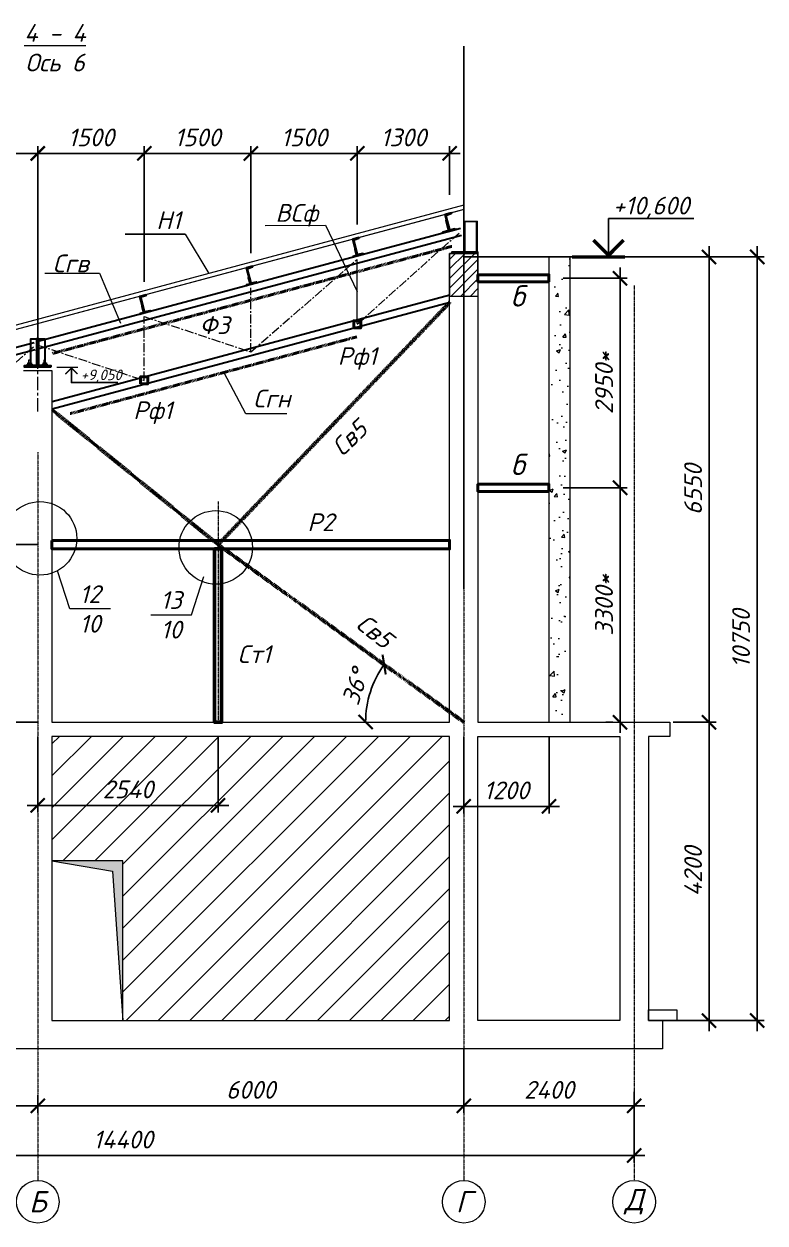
# Model space of a CAD drawing. Header units: millimetres. Extents: x -36573 to 311597, y -155058 to 0.
# Drawn here: x 301160 to 311597, y -123408 to -106528 of the extents above; entities that cross this region are included whole.
import ezdxf

# ---------------------------------------------------------------- set-up
doc = ezdxf.new("R2010")
doc.units = ezdxf.units.MM
doc.header["$MEASUREMENT"] = 0
doc.linetypes.add('CENTERX2', pattern=[4, 2.5, -0.5, 0.5, -0.5])
doc.linetypes.add('HIDDEN2', pattern=[4.7625, 3.175, -1.5875])
doc.layers.get('0').update_dxf_attribs({"lineweight": 5})
doc.layers.add('! Профлист', color=7, linetype='Continuous')
doc.layers.add('k_ Отметки', color=251, linetype='Continuous')
for name, color, linetype, lineweight in [('! Распорки', 7, 'Continuous', 40), ('!Вертикальные связи', 7, 'CENTERX2', 50), ('!Прогоны', 7, 'Continuous', 35), ('!Связи покрытия', 84, 'CENTERX2', 40), ('!Стойки фахверка', 7, 'Continuous', 50), ('!Фермы', 7, 'Continuous', 40), ('k_ Выноски', 7, 'Continuous', 13), ('k_ Металл', 7, 'Continuous', 30), ('k_ Осевая', 8, 'CENTERX2', 9), ('k_ Осевые размеры', 251, 'Continuous', 5), ('k_ Размеры', 7, 'Continuous', 15), ('k_ Штриховка', 253, 'Continuous', 5), ('Линия пунктир', 190, 'HIDDEN2', 9), ('Линия Тонкая', 252, 'Continuous', 9), ('Перекр. 0.000_ РАЗМ', 7, 'Continuous', 13)]:
    doc.layers.add(name, color=color, linetype=linetype, lineweight=lineweight)
doc.layers.add('NoPrint', color=18, linetype='Continuous', plot=False)
doc.styles.add('STEP PR', font='isocpeui.ttf')
doc.dimstyles.new('STEP PR', dxfattribs={"dimscale": 100, "dimtxt": 2.5, "dimasz": 2, "dimexe": 1, "dimexo": 2, "dimgap": 1, "dimtad": 1, "dimdec": 4, "dimlfac": -1, "dimtxsty": 'STEP PR', "dimblk": 'ARCHTICK', "dimcen": 2, "dimdle": 1.5, "dimclrt": 7, "dimadec": 0, "dimazin": 0, "dimtfac": 1, "dimtdec": 4, "dimtmove": 1, "dimatfit": 3, "dimldrblk": 'DOTSMALL', "dimfxl": 1, "dimtolj": 1, "dimtzin": 0, "dimarcsym": 0})
doc.dimstyles.new('STEP PR 10', dxfattribs={"dimscale": 10, "dimtxt": 2.5, "dimasz": 2, "dimexe": 1.5, "dimexo": 1.5, "dimgap": 1, "dimtad": 1, "dimdec": 0, "dimlfac": -1, "dimdsep": 46, "dimtxsty": 'STEP PR', "dimblk": 'ARCHTICK', "dimcen": 2, "dimdle": 1.5, "dimclrt": 256, "dimadec": 0, "dimazin": 0, "dimtfac": 1, "dimtdec": 0, "dimtofl": 0, "dimtmove": 1, "dimatfit": 3, "dimfxl": 1, "dimtolj": 1, "dimtzin": 0, "dimarcsym": 0})

# ---------------------------------------------------------------- blocks, each defined once
blk = doc.blocks.new('_ArchTick')
at = {"color": 0, "linetype": 'ByBlock', "const_width": 0.15}
blk.add_lwpolyline([(-0.5, -0.5), (0.5, 0.5)], dxfattribs=at)
blk = doc.blocks.new('*D3529')
at = {"layer": 'Defpoints', "color": 0, "transparency": 16777216}
for p in [(295355, -120758), (301355, -121408), (301355, -121758)]:
    blk.add_point(p, dxfattribs=at)
at = {"layer": 'k_ Осевые размеры', "color": 0, "lineweight": -2, "transparency": 16777216}
for p, q in [((295355, -120958), (295355, -121858)), ((301355, -121608), (301355, -121858)), ((295205, -121758), (301505, -121758))]:
    blk.add_line(p, q, dxfattribs=at)
at = {"layer": 'k_ Осевые размеры', "color": 0, "lineweight": -2, "transparency": 16777216, "xscale": 200, "yscale": 200, "zscale": 200, "rotation": 180}
blk.add_blockref('_ArchTick', (295355, -121758), dxfattribs=at)
at = {"layer": 'k_ Осевые размеры', "color": 0, "lineweight": -2, "transparency": 16777216, "xscale": 200, "yscale": 200, "zscale": 200}
blk.add_blockref('_ArchTick', (301355, -121758), dxfattribs=at)
at = {"layer": 'k_ Осевые размеры', "color": 7, "transparency": 16777216, "insert": (298355, -121533), "char_height": 250, "attachment_point": 5, "style": 'STEP PR'}
blk.add_mtext('\\A1;6000', dxfattribs=at)
blk = doc.blocks.new('_DotSmall')
at = {"color": 0, "linetype": 'ByBlock', "const_width": 0.5}
blk.add_lwpolyline([(-0.0625, 0, 1), (0.0625, 0, 1)], format="xyb", close=True, dxfattribs=at)
blk = doc.blocks.new('*D3530')
at = {"layer": 'Defpoints', "color": 0, "transparency": 16777216}
for p in [(295355, -120758), (309755, -121361), (309755, -122458)]:
    blk.add_point(p, dxfattribs=at)
at = {"layer": 'k_ Осевые размеры', "color": 0, "lineweight": -2, "transparency": 16777216}
for p, q in [((295355, -120958), (295355, -122558)), ((309755, -121561), (309755, -122558)), ((295205, -122458), (309905, -122458))]:
    blk.add_line(p, q, dxfattribs=at)
at = {"layer": 'k_ Осевые размеры', "color": 0, "lineweight": -2, "transparency": 16777216, "xscale": 200, "yscale": 200, "zscale": 200, "rotation": 180}
blk.add_blockref('_ArchTick', (295355, -122458), dxfattribs=at)
at = {"layer": 'k_ Осевые размеры', "color": 0, "lineweight": -2, "transparency": 16777216, "xscale": 200, "yscale": 200, "zscale": 200}
blk.add_blockref('_ArchTick', (309755, -122458), dxfattribs=at)
at = {"layer": 'k_ Осевые размеры', "color": 7, "transparency": 16777216, "insert": (302555, -122233), "char_height": 250, "attachment_point": 5, "style": 'STEP PR'}
blk.add_mtext('\\A1;14400', dxfattribs=at)
blk = doc.blocks.new('*D3531')
at = {"layer": 'Defpoints', "color": 0, "transparency": 16777216}
for p in [(307155, -109808), (310105, -116358), (310809, -116358)]:
    blk.add_point(p, dxfattribs=at)
at = {"layer": 'Перекр. 0.000_ РАЗМ', "color": 0, "lineweight": -2, "transparency": 16777216}
for p, q in [((310809, -109658), (310809, -116508)), ((307355, -109808), (310909, -109808)), ((310305, -116358), (310909, -116358))]:
    blk.add_line(p, q, dxfattribs=at)
at = {"layer": 'Перекр. 0.000_ РАЗМ', "color": 0, "lineweight": -2, "transparency": 16777216, "xscale": 200, "yscale": 200, "zscale": 200}
for p, rotation in [((310809, -109808), 90), ((310809, -116358), 270)]:
    blk.add_blockref('_ArchTick', p, dxfattribs=dict(at, rotation=rotation))
at = {"layer": 'Перекр. 0.000_ РАЗМ', "color": 7, "transparency": 16777216, "insert": (310584, -113083), "char_height": 250, "attachment_point": 5, "rotation": 90, "style": 'STEP PR'}
blk.add_mtext('\\A1;6550', dxfattribs=at)
blk = doc.blocks.new('*D3532')
at = {"layer": 'Defpoints', "color": 0, "transparency": 16777216}
for p in [(310105, -116358), (309955, -120558), (310809, -120558)]:
    blk.add_point(p, dxfattribs=at)
at = {"layer": 'Перекр. 0.000_ РАЗМ', "color": 0, "lineweight": -2, "transparency": 16777216}
for p, q in [((310809, -116208), (310809, -120708)), ((310305, -116358), (310909, -116358)), ((310155, -120558), (310909, -120558))]:
    blk.add_line(p, q, dxfattribs=at)
at = {"layer": 'Перекр. 0.000_ РАЗМ', "color": 0, "lineweight": -2, "transparency": 16777216, "xscale": 200, "yscale": 200, "zscale": 200}
for p, rotation in [((310809, -116358), 90), ((310809, -120558), 270)]:
    blk.add_blockref('_ArchTick', p, dxfattribs=dict(at, rotation=rotation))
at = {"layer": 'Перекр. 0.000_ РАЗМ', "color": 7, "transparency": 16777216, "insert": (310584, -118458), "char_height": 250, "attachment_point": 5, "rotation": 90, "style": 'STEP PR'}
blk.add_mtext('\\A1;4200', dxfattribs=at)
blk = doc.blocks.new('*D3535')
at = {"layer": 'Defpoints', "color": 0, "transparency": 16777216}
for p in [(307355, -120758), (301355, -121408), (301355, -121758)]:
    blk.add_point(p, dxfattribs=at)
at = {"layer": 'k_ Осевые размеры', "color": 0, "lineweight": -2, "transparency": 16777216}
for p, q in [((307355, -120958), (307355, -121858)), ((301355, -121608), (301355, -121858)), ((307505, -121758), (301205, -121758))]:
    blk.add_line(p, q, dxfattribs=at)
at = {"layer": 'k_ Осевые размеры', "color": 0, "lineweight": -2, "transparency": 16777216, "xscale": 200, "yscale": 200, "zscale": 200, "rotation": 180}
blk.add_blockref('_ArchTick', (301355, -121758), dxfattribs=at)
at = {"layer": 'k_ Осевые размеры', "color": 0, "lineweight": -2, "transparency": 16777216, "xscale": 200, "yscale": 200, "zscale": 200}
blk.add_blockref('_ArchTick', (307355, -121758), dxfattribs=at)
at = {"layer": 'k_ Осевые размеры', "color": 7, "transparency": 16777216, "insert": (304355, -121533), "char_height": 250, "attachment_point": 5, "style": 'STEP PR'}
blk.add_mtext('\\A1;6000', dxfattribs=at)
blk = doc.blocks.new('*D3536')
at = {"layer": 'Defpoints', "color": 0, "transparency": 16777216}
for p in [(307355, -120958), (309755, -121564), (309755, -121758)]:
    blk.add_point(p, dxfattribs=at)
at = {"layer": 'k_ Осевые размеры', "color": 0, "lineweight": -2, "transparency": 16777216}
for p, q in [((307355, -121158), (307355, -121858)), ((307205, -121758), (309905, -121758)), ((309755, -121764), (309755, -121858))]:
    blk.add_line(p, q, dxfattribs=at)
at = {"layer": 'k_ Осевые размеры', "color": 0, "lineweight": -2, "transparency": 16777216, "xscale": 200, "yscale": 200, "zscale": 200, "rotation": 180}
blk.add_blockref('_ArchTick', (307355, -121758), dxfattribs=at)
at = {"layer": 'k_ Осевые размеры', "color": 0, "lineweight": -2, "transparency": 16777216, "xscale": 200, "yscale": 200, "zscale": 200}
blk.add_blockref('_ArchTick', (309755, -121758), dxfattribs=at)
at = {"layer": 'k_ Осевые размеры', "color": 7, "transparency": 16777216, "insert": (308555, -121533), "char_height": 250, "attachment_point": 5, "style": 'STEP PR'}
blk.add_mtext('\\A1;2400', dxfattribs=at)
blk = doc.blocks.new('*D3537')
at = {"layer": 'Defpoints', "color": 0, "transparency": 16777216}
for p in [(307555, -109808), (310155, -120558), (311487, -120558)]:
    blk.add_point(p, dxfattribs=at)
at = {"layer": 'Перекр. 0.000_ РАЗМ', "color": 0, "lineweight": -2, "transparency": 16777216}
for p, q in [((311487, -109658), (311487, -120708)), ((307755, -109808), (311587, -109808)), ((310355, -120558), (311587, -120558))]:
    blk.add_line(p, q, dxfattribs=at)
at = {"layer": 'Перекр. 0.000_ РАЗМ', "color": 0, "lineweight": -2, "transparency": 16777216, "xscale": 200, "yscale": 200, "zscale": 200}
for p, rotation in [((311487, -109808), 90), ((311487, -120558), 270)]:
    blk.add_blockref('_ArchTick', p, dxfattribs=dict(at, rotation=rotation))
at = {"layer": 'Перекр. 0.000_ РАЗМ', "color": 7, "transparency": 16777216, "insert": (311260, -115183), "char_height": 250, "attachment_point": 5, "rotation": 90, "style": 'STEP PR'}
blk.add_mtext('\\A1;10750', dxfattribs=at)
blk = doc.blocks.new('*D3538')
at = {"layer": 'Defpoints', "color": 0, "transparency": 16777216}
for p in [(301355, -116358), (303895, -116358), (303895, -117528)]:
    blk.add_point(p, dxfattribs=at)
at = {"layer": 'Перекр. 0.000_ РАЗМ', "color": 0, "lineweight": -2, "transparency": 16777216}
for p, q in [((301355, -116558), (301355, -117628)), ((303895, -116558), (303895, -117628)), ((301205, -117528), (304045, -117528))]:
    blk.add_line(p, q, dxfattribs=at)
at = {"layer": 'Перекр. 0.000_ РАЗМ', "color": 0, "lineweight": -2, "transparency": 16777216, "xscale": 200, "yscale": 200, "zscale": 200, "rotation": 180}
blk.add_blockref('_ArchTick', (301355, -117528), dxfattribs=at)
at = {"layer": 'Перекр. 0.000_ РАЗМ', "color": 0, "lineweight": -2, "transparency": 16777216, "xscale": 200, "yscale": 200, "zscale": 200}
blk.add_blockref('_ArchTick', (303895, -117528), dxfattribs=at)
at = {"layer": 'Перекр. 0.000_ РАЗМ', "color": 7, "transparency": 16777216, "insert": (302625, -117303), "char_height": 250, "attachment_point": 5, "style": 'STEP PR'}
blk.add_mtext('\\A1;2540', dxfattribs=at)
blk = doc.blocks.new('*D3539')
at = {"layer": 'Defpoints', "color": 0, "transparency": 16777216}
for p in [(300312, -113858), (301555, -113858), (301555, -116358)]:
    blk.add_point(p, dxfattribs=at)
at = {"layer": 'Перекр. 0.000_ РАЗМ', "color": 0, "lineweight": -2, "transparency": 16777216}
for p, q in [((300312, -116508), (300312, -113708)), ((301355, -113858), (300212, -113858)), ((301355, -116358), (300212, -116358))]:
    blk.add_line(p, q, dxfattribs=at)
at = {"layer": 'Перекр. 0.000_ РАЗМ', "color": 0, "lineweight": -2, "transparency": 16777216, "xscale": 200, "yscale": 200, "zscale": 200}
for p, rotation in [((300312, -113858), 90), ((300312, -116358), 270)]:
    blk.add_blockref('_ArchTick', p, dxfattribs=dict(at, rotation=rotation))
at = {"layer": 'Перекр. 0.000_ РАЗМ', "color": 7, "transparency": 16777216, "insert": (300087, -115108), "char_height": 250, "attachment_point": 5, "rotation": 90, "style": 'STEP PR'}
blk.add_mtext('\\A1;2500', dxfattribs=at)
blk = doc.blocks.new('*D3540')
at = {"layer": 'Defpoints', "color": 0, "transparency": 16777216}
for p in [(307355, -116358), (308555, -116357), (307355, -117542)]:
    blk.add_point(p, dxfattribs=at)
at = {"layer": 'Перекр. 0.000_ РАЗМ', "color": 0, "lineweight": -2, "transparency": 16777216}
for p, q in [((307355, -116558), (307355, -117642)), ((308555, -116557), (308555, -117642)), ((308705, -117542), (307205, -117542))]:
    blk.add_line(p, q, dxfattribs=at)
at = {"layer": 'Перекр. 0.000_ РАЗМ', "color": 0, "lineweight": -2, "transparency": 16777216, "xscale": 200, "yscale": 200, "zscale": 200, "rotation": 180}
blk.add_blockref('_ArchTick', (307355, -117542), dxfattribs=at)
at = {"layer": 'Перекр. 0.000_ РАЗМ', "color": 0, "lineweight": -2, "transparency": 16777216, "xscale": 200, "yscale": 200, "zscale": 200}
blk.add_blockref('_ArchTick', (308555, -117542), dxfattribs=at)
at = {"layer": 'Перекр. 0.000_ РАЗМ', "color": 7, "transparency": 16777216, "insert": (307955, -117317), "char_height": 250, "attachment_point": 5, "style": 'STEP PR'}
blk.add_mtext('\\A1;1200', dxfattribs=at)
blk = doc.blocks.new('*U3521')
blk.add_lwpolyline([(2.82, 0.23), (2.82, 5.39), (14.83, 5.39)])
at = {"const_width": 0.5}
blk.add_lwpolyline([(4.94, 2.36), (2.82, 0.23), (0.7, 2.36)], dxfattribs=at)
blk.add_lwpolyline([(5.16, 0, 0.469, 0.469, 0), (-2.34, 0, 0.469, 0.469, 0), (-2.34, 0, 0, 0.75, 0), (-2.34, 0, 0, 0, 0), (-2.34, 0, 0, 0, 0)], format="xyseb")
blk = doc.blocks.new('*U3522')
blk.add_lwpolyline([(5.16, 0, 0.469, 0.469, 0), (-2.34, 0, 0.469, 0.469, 0), (-2.34, 0, 0, 0.75, 0), (-2.34, 0, 0, 0, 0), (-2.34, 0, 0, 0, 0)], format="xyseb")
at = {"const_width": 0.5}
blk.add_lwpolyline([(4.94, -2.36), (2.82, -0.23), (0.7, -2.36)], dxfattribs=at)
blk.add_lwpolyline([(2.82, -0.23), (2.82, -5.39), (19.12, -5.39)])
blk = doc.blocks.new('*U815')
for p, q in [((0, 0), (0, 240)), ((0, 240), (90, 240)), ((6, 22), (6, 218)), ((86, 232), (16, 228)), ((90, 240), (90, 236)), ((90, 0), (0, 0)), ((86, 8), (16, 12)), ((90, 4), (90, 0))]:
    blk.add_line(p, q)
for centre, radius, start, end in [((16, 218), 10.5, 92.7024, 180), ((86, 236), 4, 272.7024, 360), ((16, 22), 10.5, 180, 267.2976), ((86, 4), 4, 0, 87.2976)]:
    blk.add_arc(centre, radius, start, end)
blk = doc.blocks.new('*U813')
at = {"color": 0, "linetype": 'ByBlock', "lineweight": -2}
for p, q in [((-63, 0), (-63, 3)), ((-63, 0), (0, 0)), ((-60, 6), (-16, 6)), ((-6, 16), (-6, 97)), ((0, 100), (-3, 100)), ((0, 0), (0, 100))]:
    blk.add_line(p, q, dxfattribs=at)
for centre, radius, start, end in [((-60, 3), 3.3, 90, 180), ((-16, 16), 10, 270, 0), ((-3, 97), 3.3, 89.045, 179.9778)]:
    blk.add_arc(centre, radius, start, end, dxfattribs=at)
blk = doc.blocks.new('*D3545')
at = {"layer": 'Defpoints', "color": 0, "transparency": 16777216}
for p in [(302855, -108350), (302855, -110357), (301355, -110759)]:
    blk.add_point(p, dxfattribs=at)
at = {"layer": 'Перекр. 0.000_ РАЗМ', "color": 0, "lineweight": -2, "transparency": 16777216}
for p, q in [((301205, -108350), (303005, -108350)), ((301355, -110559), (301355, -108250)), ((302855, -110157), (302855, -108250))]:
    blk.add_line(p, q, dxfattribs=at)
at = {"layer": 'Перекр. 0.000_ РАЗМ', "color": 0, "lineweight": -2, "transparency": 16777216, "xscale": 200, "yscale": 200, "zscale": 200, "rotation": 180}
blk.add_blockref('_ArchTick', (301355, -108350), dxfattribs=at)
at = {"layer": 'Перекр. 0.000_ РАЗМ', "color": 0, "lineweight": -2, "transparency": 16777216, "xscale": 200, "yscale": 200, "zscale": 200}
blk.add_blockref('_ArchTick', (302855, -108350), dxfattribs=at)
at = {"layer": 'Перекр. 0.000_ РАЗМ', "color": 7, "transparency": 16777216, "insert": (302105, -108125), "char_height": 250, "attachment_point": 5, "style": 'STEP PR'}
blk.add_mtext('\\A1;1500', dxfattribs=at)
blk = doc.blocks.new('*D3546')
at = {"layer": 'Defpoints', "color": 0, "transparency": 16777216}
for p in [(304355, -108350), (304355, -109955), (302855, -110357)]:
    blk.add_point(p, dxfattribs=at)
at = {"layer": 'Перекр. 0.000_ РАЗМ', "color": 0, "lineweight": -2, "transparency": 16777216}
for p, q in [((302705, -108350), (304505, -108350)), ((302855, -110157), (302855, -108250)), ((304355, -109755), (304355, -108250))]:
    blk.add_line(p, q, dxfattribs=at)
at = {"layer": 'Перекр. 0.000_ РАЗМ', "color": 0, "lineweight": -2, "transparency": 16777216, "xscale": 200, "yscale": 200, "zscale": 200, "rotation": 180}
blk.add_blockref('_ArchTick', (302855, -108350), dxfattribs=at)
at = {"layer": 'Перекр. 0.000_ РАЗМ', "color": 0, "lineweight": -2, "transparency": 16777216, "xscale": 200, "yscale": 200, "zscale": 200}
blk.add_blockref('_ArchTick', (304355, -108350), dxfattribs=at)
at = {"layer": 'Перекр. 0.000_ РАЗМ', "color": 7, "transparency": 16777216, "insert": (303605, -108125), "char_height": 250, "attachment_point": 5, "style": 'STEP PR'}
blk.add_mtext('\\A1;1500', dxfattribs=at)
blk = doc.blocks.new('*D3547')
at = {"layer": 'Defpoints', "color": 0, "transparency": 16777216}
for p in [(305855, -108350), (305855, -109553), (304355, -109955)]:
    blk.add_point(p, dxfattribs=at)
at = {"layer": 'Перекр. 0.000_ РАЗМ', "color": 0, "lineweight": -2, "transparency": 16777216}
for p, q in [((304205, -108350), (306005, -108350)), ((304355, -109755), (304355, -108250)), ((305855, -109353), (305855, -108250))]:
    blk.add_line(p, q, dxfattribs=at)
at = {"layer": 'Перекр. 0.000_ РАЗМ', "color": 0, "lineweight": -2, "transparency": 16777216, "xscale": 200, "yscale": 200, "zscale": 200, "rotation": 180}
blk.add_blockref('_ArchTick', (304355, -108350), dxfattribs=at)
at = {"layer": 'Перекр. 0.000_ РАЗМ', "color": 0, "lineweight": -2, "transparency": 16777216, "xscale": 200, "yscale": 200, "zscale": 200}
blk.add_blockref('_ArchTick', (305855, -108350), dxfattribs=at)
at = {"layer": 'Перекр. 0.000_ РАЗМ', "color": 7, "transparency": 16777216, "insert": (305105, -108125), "char_height": 250, "attachment_point": 5, "style": 'STEP PR'}
blk.add_mtext('\\A1;1500', dxfattribs=at)
blk = doc.blocks.new('*D3548')
at = {"layer": 'Defpoints', "color": 0, "transparency": 16777216}
for p in [(307155, -108350), (307155, -109132), (305855, -109553)]:
    blk.add_point(p, dxfattribs=at)
at = {"layer": 'Перекр. 0.000_ РАЗМ', "color": 0, "lineweight": -2, "transparency": 16777216}
for p, q in [((305705, -108350), (307305, -108350)), ((305855, -109353), (305855, -108250)), ((307155, -108932), (307155, -108250))]:
    blk.add_line(p, q, dxfattribs=at)
at = {"layer": 'Перекр. 0.000_ РАЗМ', "color": 0, "lineweight": -2, "transparency": 16777216, "xscale": 200, "yscale": 200, "zscale": 200, "rotation": 180}
blk.add_blockref('_ArchTick', (305855, -108350), dxfattribs=at)
at = {"layer": 'Перекр. 0.000_ РАЗМ', "color": 0, "lineweight": -2, "transparency": 16777216, "xscale": 200, "yscale": 200, "zscale": 200}
blk.add_blockref('_ArchTick', (307155, -108350), dxfattribs=at)
at = {"layer": 'Перекр. 0.000_ РАЗМ', "color": 7, "transparency": 16777216, "insert": (306505, -108125), "char_height": 250, "attachment_point": 5, "style": 'STEP PR'}
blk.add_mtext('\\A1;1300', dxfattribs=at)
blk = doc.blocks.new('*U814')
at = {"color": 0, "linetype": 'ByBlock', "lineweight": -2}
for p, q in [((-100, 0), (-100, 5)), ((-100, 0), (0, 0)), ((-96, 9), (-22, 9)), ((-9, 22), (-9, 156)), ((0, 160), (-5, 160)), ((0, 0), (0, 160))]:
    blk.add_line(p, q, dxfattribs=at)
for centre, radius, start, end in [((-96, 5), 4.3, 90, 180), ((-22, 22), 13, 270, 0), ((-5, 156), 4.3, 89.045, 179.9778)]:
    blk.add_arc(centre, radius, start, end, dxfattribs=at)
blk = doc.blocks.new('*D3552')
at = {"layer": 'Defpoints', "color": 0, "transparency": 16777216}
for p in [(301355, -108350), (301355, -111157), (299855, -111559)]:
    blk.add_point(p, dxfattribs=at)
at = {"layer": 'Перекр. 0.000_ РАЗМ', "color": 0, "lineweight": -2, "transparency": 16777216}
for p, q in [((299705, -108350), (301505, -108350)), ((299855, -111359), (299855, -108250)), ((301355, -110957), (301355, -108250))]:
    blk.add_line(p, q, dxfattribs=at)
at = {"layer": 'Перекр. 0.000_ РАЗМ', "color": 0, "lineweight": -2, "transparency": 16777216, "xscale": 200, "yscale": 200, "zscale": 200, "rotation": 180}
blk.add_blockref('_ArchTick', (299855, -108350), dxfattribs=at)
at = {"layer": 'Перекр. 0.000_ РАЗМ', "color": 0, "lineweight": -2, "transparency": 16777216, "xscale": 200, "yscale": 200, "zscale": 200}
blk.add_blockref('_ArchTick', (301355, -108350), dxfattribs=at)
at = {"layer": 'Перекр. 0.000_ РАЗМ', "color": 7, "transparency": 16777216, "insert": (300605, -108125), "char_height": 250, "attachment_point": 5, "style": 'STEP PR'}
blk.add_mtext('\\A1;1500', dxfattribs=at)
blk = doc.blocks.new('*D3553')
at = {"layer": 'Defpoints', "color": 0, "transparency": 16777216}
for p in [(308555, -113058), (309555, -113058), (309555, -116358)]:
    blk.add_point(p, dxfattribs=at)
at = {"layer": 'Перекр. 0.000_ РАЗМ', "color": 0, "lineweight": -2, "transparency": 16777216}
for p, q in [((309555, -116508), (309555, -112908)), ((308755, -113058), (309655, -113058)), ((309355, -116358), (309455, -116358))]:
    blk.add_line(p, q, dxfattribs=at)
at = {"layer": 'Перекр. 0.000_ РАЗМ', "color": 0, "lineweight": -2, "transparency": 16777216, "xscale": 200, "yscale": 200, "zscale": 200}
for p, rotation in [((309555, -113058), 90), ((309555, -116358), 270)]:
    blk.add_blockref('_ArchTick', p, dxfattribs=dict(at, rotation=rotation))
at = {"layer": 'Перекр. 0.000_ РАЗМ', "color": 7, "transparency": 16777216, "insert": (309330, -114708), "char_height": 250, "attachment_point": 5, "rotation": 90, "style": 'STEP PR'}
blk.add_mtext('\\A1;3300*', dxfattribs=at)
blk = doc.blocks.new('*D3556')
at = {"layer": 'Defpoints', "color": 0, "linetype": 'Continuous', "ltscale": 100, "transparency": 16777216}
for p in [(303895, -113858), (306090, -115796), (301555, -116358), (307355, -116356), (307355, -116356)]:
    blk.add_point(p, dxfattribs=at)
at = {"layer": 'k_ Размеры', "color": 0, "linetype": 'Continuous', "lineweight": -2, "ltscale": 100, "transparency": 16777216}
blk.add_arc((307355, -116356), 1383, 144.1736, 180.0212, dxfattribs=at)
at = {"layer": 'k_ Размеры', "color": 0, "linetype": 'Continuous', "lineweight": -2, "ltscale": 100, "transparency": 16777216, "xscale": 200, "yscale": 200, "zscale": 200}
for p, rotation in [((306233, -115546), 54.17364167138559), ((305972, -116356), 270.021227055701)]:
    blk.add_blockref('_ArchTick', p, dxfattribs=dict(at, rotation=rotation))
at = {"layer": 'k_ Размеры', "linetype": 'Continuous', "ltscale": 100, "transparency": 16777216, "insert": (305824, -115861), "char_height": 250, "attachment_point": 5, "rotation": 72.0974, "style": 'STEP PR'}
blk.add_mtext('\\A1;36°', dxfattribs=at)
blk = doc.blocks.new('*D3554')
at = {"layer": 'Defpoints', "color": 0, "transparency": 16777216}
for p in [(308555, -110108), (309555, -110108), (309555, -113058)]:
    blk.add_point(p, dxfattribs=at)
at = {"layer": 'Перекр. 0.000_ РАЗМ', "color": 0, "lineweight": -2, "transparency": 16777216}
for p, q in [((309555, -113208), (309555, -109958)), ((308755, -110108), (309655, -110108)), ((309355, -113058), (309455, -113058))]:
    blk.add_line(p, q, dxfattribs=at)
at = {"layer": 'Перекр. 0.000_ РАЗМ', "color": 0, "lineweight": -2, "transparency": 16777216, "xscale": 200, "yscale": 200, "zscale": 200}
for p, rotation in [((309555, -110108), 90), ((309555, -113058), 270)]:
    blk.add_blockref('_ArchTick', p, dxfattribs=dict(at, rotation=rotation))
at = {"layer": 'Перекр. 0.000_ РАЗМ', "color": 7, "transparency": 16777216, "insert": (309330, -111583), "char_height": 250, "attachment_point": 5, "rotation": 90, "style": 'STEP PR'}
blk.add_mtext('\\A1;2950*', dxfattribs=at)

msp = doc.modelspace()

# ---------------------------------------------------------------- hatches: boundary and pattern name
at = {"layer": 'k_ Штриховка', "linetype": 'Continuous', "ltscale": 100, "true_color": 0x6b6b6b}
h = msp.add_hatch(dxfattribs=at)
h.set_pattern_fill('ANSI31', color=251, scale=30)
h.set_pattern_definition([(45, (174526.45, -80017.22), (-67.35192, 67.35192), [])])
h.paths.add_polyline_path([(307154.66423, -109757.66006), (307554.66423, -109757.66006), (307554.66423, -110357.66006), (307154.66423, -110357.66006)])
at = {"layer": 'k_ Штриховка', "linetype": 'Continuous', "ltscale": 100}
h = msp.add_hatch(dxfattribs=at)
h.set_pattern_fill('AR-CONC', color=256, scale=3)
h.set_pattern_definition([(50, (162526.45, -41186.6), (546.554, -47.8173), [57.15, -628.65]), (355, (162526.45, -41186.6), (-105.7303, 573.1705), [45.72, -502.9218]), (100.45144, (162572, -41190.6), (440.8237, 525.3533), [48.57, -534.2707]), (46.1842, (162526.45, -41034.2), (813.237, -126.127), [85.725, -942.975]), (96.63556, (162594.2, -41044.7), (712.2124, 742.2784), [72.855, -801.407]), (351.18415, (162526.45, -41034.2), (712.2124, 742.2784), [68.58, -754.379]), (21, (162602.65, -41072.3), (454.8432, -306.7956), [57.15, -628.65]), (326, (162602.65, -41072.3), (185.406, 552.5639), [45.72, -502.92]), (71.45144, (162640.55, -41097.86), (640.2493, 245.7683), [48.57, -534.2698]), (37.5, (162526.45, -41186.59), (9.2658, 253.66512), [0, -496.824, 0, -510.54, 0, -504.825]), (7.5, (162526.45, -41186.6), (200.459, 300.54172), [0, -291.084, 0, -485.394, 0, -192.405]), (327.5, (162356.52, -41186.6), (406.77179, -17.18623), [0, -190.5, 0, -594.36, 0, -788.67]), (317.5, (162280.32, -41186.6), (444.38754, 76.2795), [0, -247.65, 0, -394.716, 0, -560.07])])
h.paths.add_polyline_path([(308554.66423, -116356.87466), (308854.61718, -116353.24543), (308854.61718, -109807.66006), (308554.66423, -109807.66006)])
at = {"layer": 'k_ Штриховка', "linetype": 'Continuous', "lineweight": 0, "ltscale": 100, "true_color": 0x6b6b6b}
h = msp.add_hatch(dxfattribs=at)
h.set_pattern_fill('ANSI31', color=251, scale=100)
h.set_pattern_definition([(45, (162526.45, -24001.8), (-224.5064, 224.5064), [])])
h.paths.add_polyline_path([(302554.66423, -118307.66006), (302554.6564, -120557.54796), (307154.66423, -120557.03232), (307154.66423, -116557.03232), (301554.66423, -116557.66006), (301554.66423, -118307.66006)])
at = {"layer": 'k_ Штриховка'}
h = msp.add_hatch(color=251, dxfattribs=at)
h.dxf.hatch_style = 1
h.paths.add_polyline_path([(302407.50999, -118453.06518), (302554.66423, -120557.66006), (302554.66423, -118307.66006), (301554.66423, -118307.66006)])

# ---------------------------------------------------------------- linework, layer by layer
at = {"layer": '! Профлист', "linetype": 'Continuous', "lineweight": 13, "ltscale": 5}
for p, q in [((307354.66423, -109078.49444), (294454.66423, -112535.1292)), ((307354.66423, -109140.61112), (294454.66423, -112597.24588)), ((307289.85661, -109158.01868), (300457.32605, -110988.83749))]:
    msp.add_line(p, q, dxfattribs=at)
at = {"layer": '! Распорки', "ltscale": 100}
for points in [[(308554.51389, -110157.66006), (307554.51389, -110157.66006), (307554.51389, -110057.66006), (308554.51389, -110057.66006)], [(308554.66423, -113107.66006), (307554.66423, -113107.66006), (307554.66423, -113007.66006), (308554.66423, -113007.66006)], [(301554.66423, -113797.66006), (307153.80897, -113797.66006), (307153.80897, -113917.66006), (301554.66423, -113917.66006)]]:
    msp.add_lwpolyline(points, close=True, dxfattribs=at)
msp.add_lwpolyline([(301554.63378, -113797.66006), (307153.80897, -113797.66006)], dxfattribs=at)
at = {"layer": '!Вертикальные связи', "ltscale": 3}
for p, q in [((303894.66423, -113857.66006), (307158.41835, -110445.23821)), ((307354.66423, -116355.51126), (303894.66423, -113857.66006))]:
    msp.add_line(p, q, dxfattribs=at)
msp.add_lwpolyline([(301554.66423, -111957.1196), (303894.66423, -113857.66006)], dxfattribs=at)
at = {"layer": '!Связи покрытия', "lineweight": 40, "ltscale": 5}
msp.add_line((301561.74711, -111166.40566), (307187.88511, -109658.88652), dxfattribs=at)
msp.add_lwpolyline([(305847.94625, -110932.44142), (301811.5678, -112013.98576)], dxfattribs=at)
at = {"layer": '!Стойки фахверка', "ltscale": 100}
msp.add_lwpolyline([(303844.66423, -113917.66006), (303844.66423, -116357.66006), (303944.66423, -116357.66006), (303944.66423, -113917.66006), (303844.66423, -113917.66006)], dxfattribs=at)
at = {"layer": '!Фермы', "lineweight": 30}
for p, q in [((301343.57896, -110999.8066), (307307.32605, -109401.82538)), ((301371.07315, -111095.95268), (307321.07315, -109501.65499)), ((301557.32605, -111842.53323), (307158.44463, -110341.71804)), ((301557.32605, -111946.04636), (307158.41835, -110445.23821)), ((295340.91714, -112608.21498), (301304.66423, -111010.23377)), ((295368.41132, -112704.36107), (301318.41132, -111110.06337))]:
    msp.add_line(p, q, dxfattribs=at)
at = {"layer": '!Фермы', "ltscale": 100}
for points in [[(305804.05178, -110806.74766), (305904.05138, -110806.74766), (305904.05138, -110706.74806), (305804.05178, -110706.74806)], [(302803.22662, -111595.3629), (302903.22622, -111595.3629), (302903.22622, -111495.3633), (302803.22662, -111495.3633)], [(302803.27154, -111595.35086), (302903.27114, -111595.35086), (302903.27114, -111495.35126), (302803.27154, -111495.35126)]]:
    msp.add_lwpolyline(points, close=True, dxfattribs=at)
for p, q in [((301240.47464, -111337.66006), (301240.47464, -111322.66006)), ((301454.65904, -111337.66006), (301454.65904, -111322.66006))]:
    msp.add_line(p, q)
at = {"layer": 'Defpoints'}
for points in [[(301354.66423, -111337.66006), (301354.66423, -110959.82716), (301349.66423, -110959.82716), (301349.66423, -111337.66006), (301354.66423, -111337.66006)], [(301359.66423, -111337.66006), (301359.66423, -110959.82716), (301354.66423, -110959.82716), (301354.66423, -111337.66006), (301359.66423, -111337.66006)]]:
    msp.add_lwpolyline(points, dxfattribs=at)
at = {"layer": 'k_ Выноски'}
msp.add_line((303432.99171, -109487.28522), (302583.69787, -109487.28522), dxfattribs=at)
for points in [[(304556.05243, -109363.80207), (305407.1787, -109361.28104), (305854.00233, -110292.99881)], [(301456.23114, -110038.56314), (302224.22911, -110038.56314), (302521.25028, -110739.87711)], [(304862.37432, -112015.77065), (304287.3334, -112015.77065), (303980.57558, -111438.88418)], [(302379.31348, -114763.46812), (301804.27257, -114763.46812), (301630.68111, -114225.86683)], [(302947.08467, -114846.075), (303522.12558, -114846.075), (303695.71703, -114308.47371)]]:
    msp.add_lwpolyline(points, dxfattribs=at)
at = {"layer": 'k_ Выноски', "linetype": 'Continuous', "ltscale": 100}
msp.add_lwpolyline([(302583.69787, -109487.28522), (303432.99171, -109487.28522), (303763.01464, -110040.89915)], dxfattribs=at)
for centre in [(301386.09858, -113769.5868), (303861.63006, -113897.05159)]:
    msp.add_circle(centre, 517.69883, dxfattribs=at)
at = {"layer": 'k_ Металл', "color": 7, "lineweight": 25}
for p, q in [((307368.60704, -109737.66006), (307368.60704, -109306.59915)), ((307531.59793, -109737.66006), (307531.59793, -109306.59915))]:
    msp.add_line(p, q, dxfattribs=at)
for points in [[(307545.35943, -109737.66006), (307354.96491, -109737.66006), (307354.96491, -109306.59915), (307545.35943, -109306.59915)], [(307554.66423, -109757.66006), (307184.39644, -109757.66006), (307184.39644, -109737.66006), (307554.66423, -109737.66006)]]:
    msp.add_lwpolyline(points, close=True, dxfattribs=at)
at = {"layer": 'k_ Металл', "color": 5, "lineweight": 30, "ltscale": 200}
for points in [[(301452.42169, -111337.66006), (301256.90677, -111337.66006), (301256.90677, -110959.82716), (301452.42169, -110959.82716)], [(301539.79813, -111357.66006), (301169.53034, -111357.66006), (301169.53034, -111337.66006), (301539.79813, -111337.66006)]]:
    msp.add_lwpolyline(points, close=True, dxfattribs=at)
for points in [[(301349.66423, -111337.66006), (301349.66423, -110959.82716), (301338.66423, -110959.82716), (301338.66423, -111337.66006), (301349.66423, -111337.66006)], [(301370.66423, -111337.66006), (301370.66423, -110959.82716), (301359.66423, -110959.82716), (301359.66423, -111337.66006), (301370.66423, -111337.66006)]]:
    msp.add_lwpolyline(points, dxfattribs=at)
at = {"layer": 'k_ Осевая', "ltscale": 50}
for p, q in [((305854.00233, -110755.50573), (307307.32605, -109453.58194)), ((304354.00233, -111144.92259), (305854.00233, -109842.99881)), ((305854.00233, -110742.99881), (305854.00233, -109842.99881)), ((304354.00233, -111144.92259), (304354.00233, -110244.92259)), ((302854.37733, -111546.84638), (302854.37733, -110646.7459)), ((302854.37733, -110646.7459), (304354.00233, -111144.92259)), ((299854.66423, -112350.51666), (301304.66423, -111061.99033)), ((301357.32605, -111047.87964), (302854.37733, -111546.84638))]:
    msp.add_line(p, q, dxfattribs=at)
at = {"layer": 'k_ Осевая', "ltscale": 2}
msp.add_lwpolyline([(305854.00233, -110706.74806), (305854.66753, -109905.30156)], dxfattribs=at)
at = {"layer": 'k_ Осевая', "ltscale": 5}
for points in [[(309754.66423, -110209.09104), (309754.66423, -122807.66006)], [(301354.66423, -112557.66006), (301354.66423, -122807.66006)], [(307354.66423, -112557.66006), (307354.66423, -122807.66006)], [(307354.66423, -112557.66006), (307354.66423, -122807.66006)], [(303894.66423, -113251.67257), (303894.66423, -116357.66006)]]:
    msp.add_lwpolyline(points, dxfattribs=at)
at = {"layer": 'k_ Осевая', "ltscale": 75}
msp.add_lwpolyline([(301355.93317, -111981.28803), (301354.66423, -111048.59287)], dxfattribs=at)
at = {"layer": 'k_ Осевая', "linetype": 'ByBlock', "ltscale": 10}
for centre in [(301354.66423, -123107.66006), (307354.66423, -123107.66006), (309754.66423, -123107.66006)]:
    msp.add_circle(centre, 300, dxfattribs=at)
at = {"layer": 'NoPrint'}
for points in [[(307354.66423, -106838.36938), (307354.66423, -114287.21444)], [(307354.66423, -107754.11807), (307354.66423, -114486.11194)]]:
    msp.add_lwpolyline(points, dxfattribs=at)
at = {"layer": 'Линия пунктир', "linetype": 'Continuous', "ltscale": 100}
msp.add_lwpolyline([(307154.96491, -109757.66006), (307154.96491, -110357.66006), (307554.96491, -110357.66006), (307554.66423, -109757.66006), (307154.96491, -109757.66006)], dxfattribs=at)
at = {"layer": 'Линия Тонкая'}
for p, q in [((301229.36419, -111317.66006), (301229.36419, -111257.66006)), ((301229.36419, -111257.66006), (301251.59548, -111257.66006)), ((301251.59548, -111317.66006), (301251.59548, -111257.66006)), ((301443.54859, -111317.66006), (301443.54859, -111257.66006)), ((301465.77988, -111317.66006), (301465.77988, -111257.66006))]:
    msp.add_line(p, q, dxfattribs=at)
msp.add_lwpolyline([(301154.66423, -111407.66006), (301554.66423, -111407.66006), (301554.66423, -116357.66006), (307154.66423, -116357.66006), (307154.66423, -109757.66006), (307554.66423, -109757.66006), (307554.66423, -116357.66006), (309554.66423, -116357.66006), (309554.66423, -116357.66006), (309954.66423, -116357.66006), (309954.66423, -116357.66006), (310254.66423, -116357.66006), (310254.66423, -116557.66006), (309954.66423, -116557.66006), (309954.66423, -120557.66006), (310154.66423, -120557.66006), (310154.66423, -120957.66006), (294554.66423, -120957.66006)], dxfattribs=at)
for points in [[(308554.66423, -116356.87466), (308854.61718, -116353.24543), (308854.61718, -109807.66006), (308554.66423, -109807.66006)], [(301274.47437, -111337.66006), (301206.4853, -111337.66006), (301206.4853, -111317.66006), (301274.47437, -111317.66006)], [(301264.47437, -111317.66006), (301214.47437, -111317.66006), (301214.47437, -111297.66006), (301264.47437, -111297.66006)], [(301488.65877, -111337.66006), (301420.6697, -111337.66006), (301420.6697, -111317.66006), (301488.65877, -111317.66006)], [(301478.65877, -111317.66006), (301428.65877, -111317.66006), (301428.65877, -111297.66006), (301478.65877, -111297.66006)], [(301554.66423, -120557.66006), (307154.66423, -120557.66006), (307154.66423, -116557.66006), (301554.66423, -116557.66006)], [(307554.66423, -116557.66006), (309554.66423, -116557.66006), (309554.66423, -120557.66006), (307554.66423, -120557.66006)], [(307554.66423, -116557.66006), (309554.66423, -116557.66006), (309554.66423, -120557.66006), (307554.66423, -120557.66006)], [(302407.50999, -118453.06518), (302554.66423, -120557.66006), (302554.66423, -118307.66006), (301554.66423, -118307.66006)], [(310354.66423, -120557.66006), (309954.66423, -120557.66006), (309954.66423, -120407.66006), (310354.66423, -120407.66006)]]:
    msp.add_lwpolyline(points, close=True, dxfattribs=at)

# ---------------------------------------------------------------- block references
at = {"layer": '!Прогоны', "rotation": 15}
for name, p in [('*U815', (307154.66425, -109442.73104)), ('*U814', (307154.66425, -109442.73104)), ('*U815', (305854.66423, -109791.06489)), ('*U813', (305854.66423, -109791.06489)), ('*U815', (304354.66423, -110192.98867)), ('*U813', (304354.66423, -110192.98867)), ('*U815', (302854.66423, -110594.91246)), ('*U813', (302854.66423, -110594.91246))]:
    msp.add_blockref(name, p, dxfattribs=at)
at = {"layer": 'k_ Отметки', "linetype": 'ByBlock', "xscale": 100, "yscale": 100, "zscale": 100}
msp.add_blockref('*U3521', (309111.53331, -109807.66006), dxfattribs=at)
at = {"layer": 'NoPrint', "linetype": 'ByBlock', "xscale": 40, "yscale": 40, "zscale": 40}
msp.add_blockref('*U3522', (301715.29962, -111361.90515), dxfattribs=at)

# ---------------------------------------------------------------- texts
at = {"layer": 'k_ Выноски', "attachment_point": 5, "style": 'STEP PR'}
for s, insert, char_height in [('\\A1;{\\fISOCPEUR|b1|i1|c204|p34;Н1}', (303196.49057, -109290.52922), 250), ('\\A1;{\\fISOCPEUR|b1|i1|c204|p34;ВСф}', (305002.23455, -109221.73263), 250), ('\\A1;{\\fISOCPEUR|b1|i1|c204|p34;Сгв}', (301819.28495, -109899.01473), 250), ('\\A1;{\\fISOCPEUR|b1|i1|c204|p34;б}', (308114.15676, -110356.37308), 300), ('\\A1;{\\fISOCPEUR|b1|i1|c204|p34;Ф3}', (303844.79494, -110767.76164), 250), ('\\A1;{\\fISOCPEUR|b1|i1|c204|p34;Рф1}', (305854.66423, -111236.65075), 250), ('\\A1;{\\fISOCPEUR|b1|i1|c204|p34;Сгн}', (304651.50501, -111801.53218), 250), ('\\A1;{\\fISOCPEUR|b1|i1|c204|p34;Рф1}', (302974.47806, -112000.31734), 250), ('\\A1;{\\fISOCPEUR|b1|i1|c204|p34;б}', (308114.15676, -112728.97543), 300), ('\\A1;{\\fISOCPEUR|b1|i1|c204|p34;Р2}', (305340.45236, -113543.12997), 250), ('\\A1;{\\fISOCPEUR|b1|i1|c204|p34;12\\P10}', (302091.79302, -114763.46812), 250), ('\\A1;{\\fISOCPEUR|b1|i1|c204|p34;13\\P10}', (303234.60512, -114846.075), 250), ('\\A1;{\\fISOCPEUR|b1|i1|c204|p34;Ст1}', (304404.00921, -115399.21672), 250)]:
    msp.add_mtext(s, dxfattribs=dict(at, insert=insert, char_height=char_height))
at = {"layer": 'k_ Выноски', "char_height": 250, "attachment_point": 5, "style": 'STEP PR'}
for insert, rotation in [((305743.94643, -112357.75042), 44.014488612), ((306100.0975, -115076.77411), 321.818111933)]:
    msp.add_mtext('\\A1;{\\fISOCPEUR|b1|i1|c204|p34;Св5}', dxfattribs=dict(at, insert=insert, rotation=rotation))
at = {"layer": 'k_ Осевая', "linetype": 'ByBlock', "char_height": 300, "width": 484.8732214, "attachment_point": 5, "style": 'STEP PR'}
for s, insert in [('Б', (301354.66423, -123107.66006)), ('Г', (307354.66423, -123107.66006)), ('Д', (309754.66423, -123107.66006))]:
    msp.add_mtext(s, dxfattribs=dict(at, insert=insert))
at = {"layer": 'k_ Отметки', "linetype": 'ByBlock', "insert": (309994.05891, -109268.4184), "char_height": 250, "width": 1318.9045561, "attachment_point": 8, "style": 'STEP PR'}
msp.add_mtext('+10,600', dxfattribs=at)
at = {"layer": 'NoPrint', "linetype": 'ByBlock', "insert": (302248.89003, -111577.60182), "char_height": 150, "width": 527.5618224, "attachment_point": 8, "style": 'STEP PR'}
msp.add_mtext('+9,050 ', dxfattribs=at)
at = {"layer": 'Перекр. 0.000_ РАЗМ', "insert": (301597.34307, -106862.53747), "char_height": 250, "attachment_point": 5, "style": 'STEP PR'}
msp.add_mtext('\\A1;{\\fISOCPEUR|b1|i1|c204|p34;\\L4 - 4\\P}Ось 6{\\H1.8333x; }', dxfattribs=at)

# ---------------------------------------------------------------- dimensions: what is measured, and where the dimension line sits
at = {"layer": 'k_ Осевые размеры'}
for base, p1, p2, picture, middle in [((301354.66423, -121757.66006), (295354.66423, -120757.66006), (301354.66423, -121407.66006), '*D3529', (298354.66423, -121532.66006)), ((309754.66423, -122457.66006), (295354.66423, -120757.66006), (309754.66423, -121361.2641), '*D3530', (302554.66423, -122232.66006)), ((309754.66423, -121757.66006), (307354.66423, -120957.66006), (309754.66423, -121564.09913), '*D3536', (308554.66423, -121532.66006))]:
    dim = msp.add_linear_dim(base=base, p1=p1, p2=p2, dimstyle='STEP PR', dxfattribs=at)
    dim.commit()
    dim.dimension.update_dxf_attribs({"geometry": picture, "text_midpoint": middle})
dim = msp.add_linear_dim(base=(301354.66423, -121757.66006), p1=(307354.66423, -120757.66006), p2=(301354.66423, -121407.66006), angle=180, dimstyle='STEP PR', dxfattribs=at)
dim.commit()
dim.dimension.update_dxf_attribs({"geometry": '*D3535', "text_midpoint": (304354.66423, -121532.66006)})
at = {"layer": 'k_ Размеры', "linetype": 'Continuous', "ltscale": 100}
dim = msp.add_angular_dim_2l(base=(306089.92473, -115795.65884), line1=((301554.66423, -116357.66006), (307354.66423, -116355.51126)), line2=((307354.66423, -116355.51126), (303894.66423, -113857.66006)), dimstyle='STEP PR 10', override={"dimscale": 100, "dimfxl": 2.5, "dimarcsym": 2}, dxfattribs=at)
dim.commit()
dim.dimension.update_dxf_attribs({"geometry": '*D3556', "text_midpoint": (305824.41532, -115861.17866)})
at = {"layer": 'Перекр. 0.000_ РАЗМ'}
for base, p1, p2, picture, middle in [((301354.66423, -108349.66848), (299854.66423, -111558.66976), (301354.66423, -111156.73549), '*D3552', (300604.66423, -108124.66848)), ((302854.66423, -108349.66848), (301354.66423, -110758.75702), (302854.66423, -110356.82274), '*D3545', (302104.66423, -108124.66848)), ((304354.66423, -108349.66848), (302854.66423, -110356.82274), (304354.66423, -109954.88847), '*D3546', (303604.66423, -108124.66848)), ((305854.66423, -108349.66848), (304354.66423, -109954.88847), (305854.66423, -109552.95419), '*D3547', (305104.66423, -108124.66848)), ((307154.66423, -108349.66848), (305854.66423, -109552.95419), (307154.66423, -109132.08568), '*D3548', (306504.66423, -108124.66848)), ((303894.66423, -117528.04989), (301354.66423, -116357.66006), (303894.66423, -116357.66006), '*D3538', (302624.66423, -117303.04989)), ((307354.66423, -117541.50365), (308554.66423, -116356.87466), (307354.66423, -116358.44546), '*D3540', (307954.66423, -117316.50365))]:
    dim = msp.add_linear_dim(base=base, p1=p1, p2=p2, dimstyle='STEP PR', dxfattribs=at)
    dim.commit()
    dim.dimension.update_dxf_attribs({"geometry": picture, "text_midpoint": middle})
for base, p1, p2, picture, middle in [((310808.88009, -116357.66006), (307154.66423, -109807.66006), (310104.66423, -116357.66006), '*D3531', (310583.88009, -113082.66006)), ((311486.77878, -120557.66006), (307554.66423, -109807.66006), (310154.66423, -120557.66006), '*D3537', (311260.16893, -115182.66006)), ((300311.87949, -113857.66006), (301554.66423, -116357.66006), (301554.66423, -113857.66006), '*D3539', (300086.87949, -115107.66006)), ((310808.88009, -120557.66006), (310104.66423, -116357.66006), (309954.66423, -120557.66006), '*D3532', (310583.88009, -118457.66006))]:
    dim = msp.add_linear_dim(base=base, p1=p1, p2=p2, angle=90, dimstyle='STEP PR', dxfattribs=at)
    dim.commit()
    dim.dimension.update_dxf_attribs({"geometry": picture, "text_midpoint": middle})
for base, p1, p2, picture, middle in [((309554.66423, -110107.66002), (309554.66423, -113057.66006), (308554.57563, -110107.66002), '*D3554', (309329.66423, -111582.66004)), ((309554.66423, -113057.66006), (309554.66423, -116357.66006), (308554.66423, -113057.66006), '*D3553', (309329.66423, -114707.66006))]:
    dim = msp.add_linear_dim(base=base, p1=p1, p2=p2, angle=90, text='<>*', dimstyle='STEP PR', dxfattribs=at)
    dim.commit()
    dim.dimension.update_dxf_attribs({"geometry": picture, "text_midpoint": middle})

doc.saveas('drawing.dxf')
